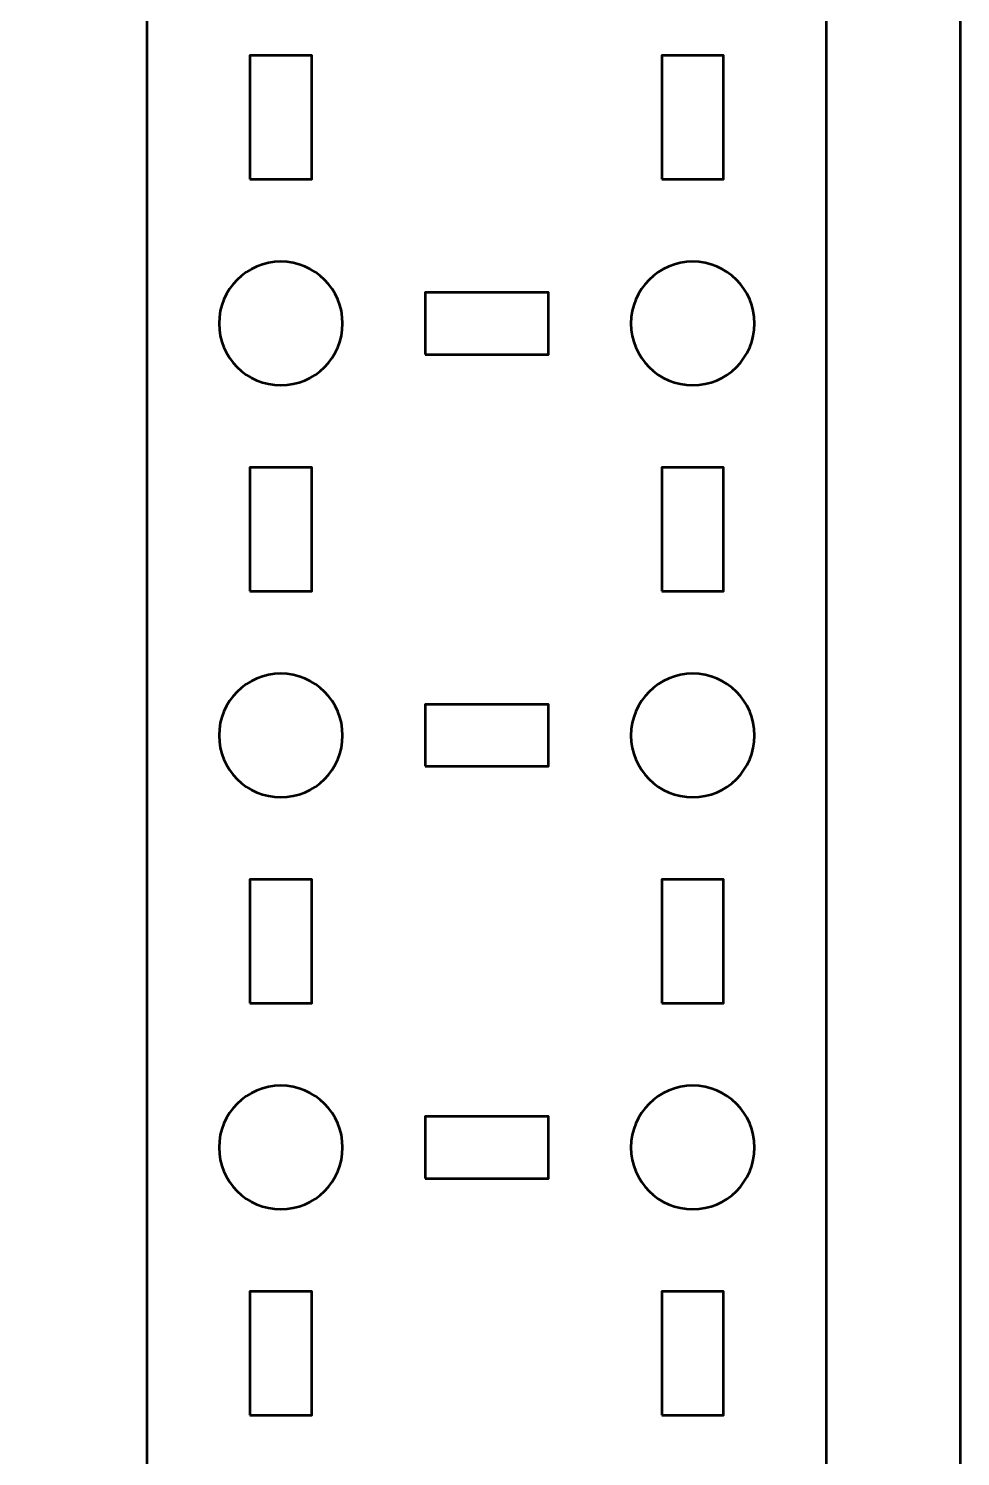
# Model space of a CAD drawing. Header units: centimetres. Extents: x -21 to 0, y -29.7 to 0.
# Drawn here: x -4.52 to 0, y -13.15 to -6.22 of the extents above; entities that cross this region are included whole.
import ezdxf

# ---------------------------------------------------------------- set-up
doc = ezdxf.new("R2010")
doc.units = ezdxf.units.CM
doc.header["$MEASUREMENT"] = 0
doc.layers.add('Layer 1', color=7, linetype='Continuous')

msp = doc.modelspace()

# ---------------------------------------------------------------- linework, layer by layer
at = {"layer": 'Layer 1', "color": 22, "lineweight": 53}
msp.add_open_spline([(-21.00003, -29.19995), (-21.00003, -29.19995), (-21.00003, -0.49992), (-21.00003, -0.49992), (-21.00003, -0.49992), (-21.00003, -0.22295), (-20.77694, 0.00004), (-20.49994, 0.00004), (-20.49994, 0.00004), (-20.49994, 0.00004), (-0.50008, 0.00004), (-0.50008, 0.00004), (-0.50008, 0.00004), (-0.22294, 0.00004), (0.00002, -0.22295), (0.00002, -0.49992), (0.00002, -0.49992), (0.00002, -0.49992), (0.00002, -29.19995), (0.00002, -29.19995), (0.00002, -29.19995), (0.00002, -29.47695), (-0.22294, -29.70004), (-0.50008, -29.70004), (-0.50008, -29.70004), (-0.50008, -29.70004), (-20.49994, -29.70004), (-20.49994, -29.70004), (-20.49994, -29.70004), (-20.77694, -29.70004), (-21.00003, -29.47695), (-21.00003, -29.19995)], degree=3, knots=[0, 0, 0, 0, 0.125, 0.125, 0.125, 0.125, 0.25, 0.25, 0.25, 0.25, 0.375, 0.375, 0.375, 0.375, 0.5, 0.5, 0.5, 0.5, 0.625, 0.625, 0.625, 0.625, 0.75, 0.75, 0.75, 0.75, 0.875, 0.875, 0.875, 0.875, 1, 1, 1, 1], dxfattribs=at)
at = {"layer": 'Layer 1', "color": 2, "lineweight": 53}
msp.add_open_spline([(-3.94999, -15.79992), (-3.94999, -15.79992), (-3.94999, -1.50008), (-3.94999, -1.50008), (-3.94999, -1.50008), (-3.94999, -1.22295), (-3.72689, -0.99999), (-3.44989, -0.99999), (-3.44989, -0.99999), (-3.44989, -0.99999), (-1.14997, -0.99999), (-1.14997, -0.99999), (-1.14997, -0.99999), (-0.87296, -0.99999), (-0.65001, -1.22295), (-0.65001, -1.50008), (-0.65001, -1.50008), (-0.65001, -1.50008), (-0.65001, -15.79992), (-0.65001, -15.79992), (-0.65001, -15.79992), (-0.65001, -16.07692), (-0.87296, -16.30002), (-1.14997, -16.30002), (-1.14997, -16.30002), (-1.14997, -16.30002), (-3.44989, -16.30002), (-3.44989, -16.30002), (-3.44989, -16.30002), (-3.72689, -16.30002), (-3.94999, -16.07692), (-3.94999, -15.79992)], degree=3, knots=[0, 0, 0, 0, 0.125, 0.125, 0.125, 0.125, 0.25, 0.25, 0.25, 0.25, 0.375, 0.375, 0.375, 0.375, 0.5, 0.5, 0.5, 0.5, 0.625, 0.625, 0.625, 0.625, 0.75, 0.75, 0.75, 0.75, 0.875, 0.875, 0.875, 0.875, 1, 1, 1, 1], dxfattribs=at)
at = {"layer": 'Layer 1', "lineweight": 53}
for points in [[(-3.44989, -6.95006), (-3.44989, -6.95006), (-3.44989, -6.35006), (-3.44989, -6.35006), (-3.44989, -6.35006), (-3.44989, -6.35006), (-3.14989, -6.35006), (-3.14989, -6.35006), (-3.14989, -6.35006), (-3.14989, -6.35006), (-3.14989, -6.95006), (-3.14989, -6.95006), (-3.14989, -6.95006), (-3.14989, -6.95006), (-3.44989, -6.95006), (-3.44989, -6.95006)], [(-1.44997, -6.95006), (-1.44997, -6.95006), (-1.44997, -6.35006), (-1.44997, -6.35006), (-1.44997, -6.35006), (-1.44997, -6.35006), (-1.14997, -6.35006), (-1.14997, -6.35006), (-1.14997, -6.35006), (-1.14997, -6.35006), (-1.14997, -6.95006), (-1.14997, -6.95006), (-1.14997, -6.95006), (-1.14997, -6.95006), (-1.44997, -6.95006), (-1.44997, -6.95006)], [(-3.29996, -7.34997), (-3.13419, -7.34997), (-2.99996, -7.48434), (-2.99996, -7.64997), (-2.99996, -7.64997), (-2.99996, -7.81574), (-3.13419, -7.94997), (-3.29996, -7.94997), (-3.29996, -7.94997), (-3.46562, -7.94997), (-3.59996, -7.81574), (-3.59996, -7.64997), (-3.59996, -7.64997), (-3.59996, -7.48434), (-3.46562, -7.34997), (-3.29996, -7.34997)], [(-1.2999, -7.34997), (-1.13427, -7.34997), (-0.99989, -7.48434), (-0.99989, -7.64997), (-0.99989, -7.64997), (-0.99989, -7.81574), (-1.13427, -7.94997), (-1.2999, -7.94997), (-1.2999, -7.94997), (-1.46567, -7.94997), (-1.5999, -7.81574), (-1.5999, -7.64997), (-1.5999, -7.64997), (-1.5999, -7.48434), (-1.46567, -7.34997), (-1.2999, -7.34997)], [(-2.59994, -7.80004), (-2.59994, -7.80004), (-2.59994, -7.50004), (-2.59994, -7.50004), (-2.59994, -7.50004), (-2.59994, -7.50004), (-1.99995, -7.50004), (-1.99995, -7.50004), (-1.99995, -7.50004), (-1.99995, -7.50004), (-1.99995, -7.80004), (-1.99995, -7.80004), (-1.99995, -7.80004), (-1.99995, -7.80004), (-2.59994, -7.80004), (-2.59994, -7.80004)], [(-3.44989, -8.94998), (-3.44989, -8.94998), (-3.44989, -8.34998), (-3.44989, -8.34998), (-3.44989, -8.34998), (-3.44989, -8.34998), (-3.14989, -8.34998), (-3.14989, -8.34998), (-3.14989, -8.34998), (-3.14989, -8.34998), (-3.14989, -8.94998), (-3.14989, -8.94998), (-3.14989, -8.94998), (-3.14989, -8.94998), (-3.44989, -8.94998), (-3.44989, -8.94998)], [(-1.44997, -8.94998), (-1.44997, -8.94998), (-1.44997, -8.34998), (-1.44997, -8.34998), (-1.44997, -8.34998), (-1.44997, -8.34998), (-1.14997, -8.34998), (-1.14997, -8.34998), (-1.14997, -8.34998), (-1.14997, -8.34998), (-1.14997, -8.94998), (-1.14997, -8.94998), (-1.14997, -8.94998), (-1.14997, -8.94998), (-1.44997, -8.94998), (-1.44997, -8.94998)], [(-3.29996, -9.35003), (-3.13419, -9.35003), (-2.99996, -9.48427), (-2.99996, -9.65004), (-2.99996, -9.65004), (-2.99996, -9.8157), (-3.13419, -9.95004), (-3.29996, -9.95004), (-3.29996, -9.95004), (-3.46562, -9.95004), (-3.59996, -9.8157), (-3.59996, -9.65004), (-3.59996, -9.65004), (-3.59996, -9.48427), (-3.46562, -9.35003), (-3.29996, -9.35003)], [(-1.2999, -9.35003), (-1.13427, -9.35003), (-0.99989, -9.48427), (-0.99989, -9.65004), (-0.99989, -9.65004), (-0.99989, -9.8157), (-1.13427, -9.95004), (-1.2999, -9.95004), (-1.2999, -9.95004), (-1.46567, -9.95004), (-1.5999, -9.8157), (-1.5999, -9.65004), (-1.5999, -9.65004), (-1.5999, -9.48427), (-1.46567, -9.35003), (-1.2999, -9.35003)], [(-2.59994, -9.79997), (-2.59994, -9.79997), (-2.59994, -9.49996), (-2.59994, -9.49996), (-2.59994, -9.49996), (-2.59994, -9.49996), (-1.99995, -9.49996), (-1.99995, -9.49996), (-1.99995, -9.49996), (-1.99995, -9.49996), (-1.99995, -9.79997), (-1.99995, -9.79997), (-1.99995, -9.79997), (-1.99995, -9.79997), (-2.59994, -9.79997), (-2.59994, -9.79997)], [(-3.44989, -10.94995), (-3.44989, -10.94995), (-3.44989, -10.34995), (-3.44989, -10.34995), (-3.44989, -10.34995), (-3.44989, -10.34995), (-3.14989, -10.34995), (-3.14989, -10.34995), (-3.14989, -10.34995), (-3.14989, -10.34995), (-3.14989, -10.94995), (-3.14989, -10.94995), (-3.14989, -10.94995), (-3.14989, -10.94995), (-3.44989, -10.94995), (-3.44989, -10.94995)], [(-1.44997, -10.94995), (-1.44997, -10.94995), (-1.44997, -10.34995), (-1.44997, -10.34995), (-1.44997, -10.34995), (-1.44997, -10.34995), (-1.14997, -10.34995), (-1.14997, -10.34995), (-1.14997, -10.34995), (-1.14997, -10.34995), (-1.14997, -10.94995), (-1.14997, -10.94995), (-1.14997, -10.94995), (-1.14997, -10.94995), (-1.44997, -10.94995), (-1.44997, -10.94995)], [(-3.29996, -11.35), (-3.13419, -11.35), (-2.99996, -11.48433), (-2.99996, -11.64999), (-2.99996, -11.64999), (-2.99996, -11.81562), (-3.13419, -11.95), (-3.29996, -11.95), (-3.29996, -11.95), (-3.46562, -11.95), (-3.59996, -11.81562), (-3.59996, -11.64999), (-3.59996, -11.64999), (-3.59996, -11.48433), (-3.46562, -11.35), (-3.29996, -11.35)], [(-1.2999, -11.35), (-1.13427, -11.35), (-0.99989, -11.48433), (-0.99989, -11.64999), (-0.99989, -11.64999), (-0.99989, -11.81562), (-1.13427, -11.95), (-1.2999, -11.95), (-1.2999, -11.95), (-1.46567, -11.95), (-1.5999, -11.81562), (-1.5999, -11.64999), (-1.5999, -11.64999), (-1.5999, -11.48433), (-1.46567, -11.35), (-1.2999, -11.35)], [(-2.59994, -11.80007), (-2.59994, -11.80007), (-2.59994, -11.50006), (-2.59994, -11.50006), (-2.59994, -11.50006), (-2.59994, -11.50006), (-1.99995, -11.50006), (-1.99995, -11.50006), (-1.99995, -11.50006), (-1.99995, -11.50006), (-1.99995, -11.80007), (-1.99995, -11.80007), (-1.99995, -11.80007), (-1.99995, -11.80007), (-2.59994, -11.80007), (-2.59994, -11.80007)], [(-3.44989, -12.95002), (-3.44989, -12.95002), (-3.44989, -12.35001), (-3.44989, -12.35001), (-3.44989, -12.35001), (-3.44989, -12.35001), (-3.14989, -12.35001), (-3.14989, -12.35001), (-3.14989, -12.35001), (-3.14989, -12.35001), (-3.14989, -12.95002), (-3.14989, -12.95002), (-3.14989, -12.95002), (-3.14989, -12.95002), (-3.44989, -12.95002), (-3.44989, -12.95002)], [(-1.44997, -12.95002), (-1.44997, -12.95002), (-1.44997, -12.35001), (-1.44997, -12.35001), (-1.44997, -12.35001), (-1.44997, -12.35001), (-1.14997, -12.35001), (-1.14997, -12.35001), (-1.14997, -12.35001), (-1.14997, -12.35001), (-1.14997, -12.95002), (-1.14997, -12.95002), (-1.14997, -12.95002), (-1.14997, -12.95002), (-1.44997, -12.95002), (-1.44997, -12.95002)]]:
    msp.add_open_spline(points, degree=3, knots=[0, 0, 0, 0, 0.25, 0.25, 0.25, 0.25, 0.5, 0.5, 0.5, 0.5, 0.75, 0.75, 0.75, 0.75, 1, 1, 1, 1], dxfattribs=at)

doc.saveas('drawing.dxf')
